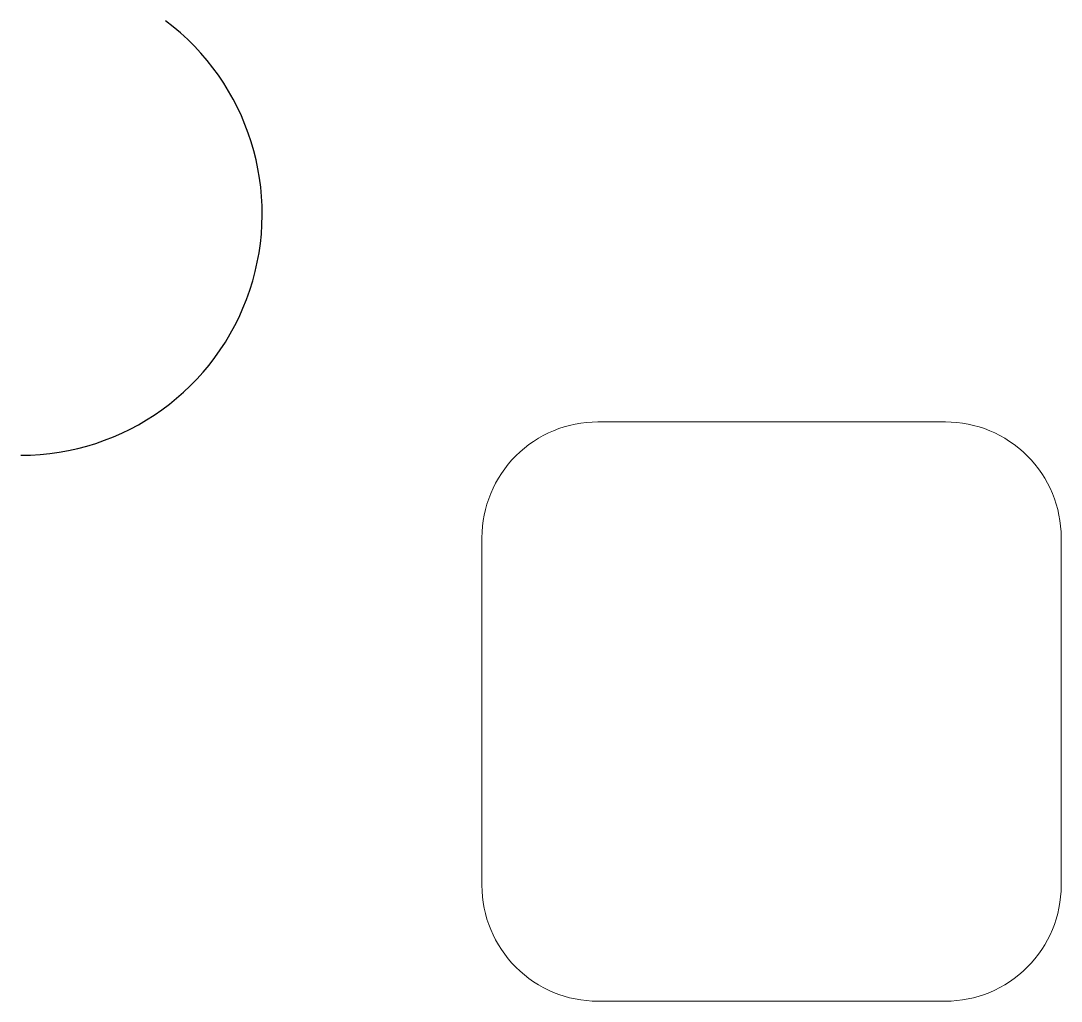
# Model space of a CAD drawing. Extents: x -12.5 to 5.5, y -6.4 to 10.5.
import ezdxf

# ---------------------------------------------------------------- set-up
doc = ezdxf.new("R2010")
doc.units = 0
doc.layers.add('_Annotations', color=1, linetype='Continuous', lineweight=25)

msp = doc.modelspace()

# ---------------------------------------------------------------- linework, layer by layer
at = {"color": 7, "linetype": 'Continuous', "lineweight": 15}
msp.add_lwpolyline([(5.462, 1.577, 0.414214), (3.462, 3.577), (-2.538, 3.577, 0.414214), (-4.538, 1.577), (-4.538, -4.423, 0.414214), (-2.538, -6.423), (3.462, -6.423, 0.414214), (5.462, -4.423)], format="xyb", close=True, dxfattribs=at)
at = {"layer": '_Annotations'}
msp.add_arc((-12.5, 7.167), 4.167, 270, 53.1301, dxfattribs=at)

doc.saveas('drawing.dxf')
